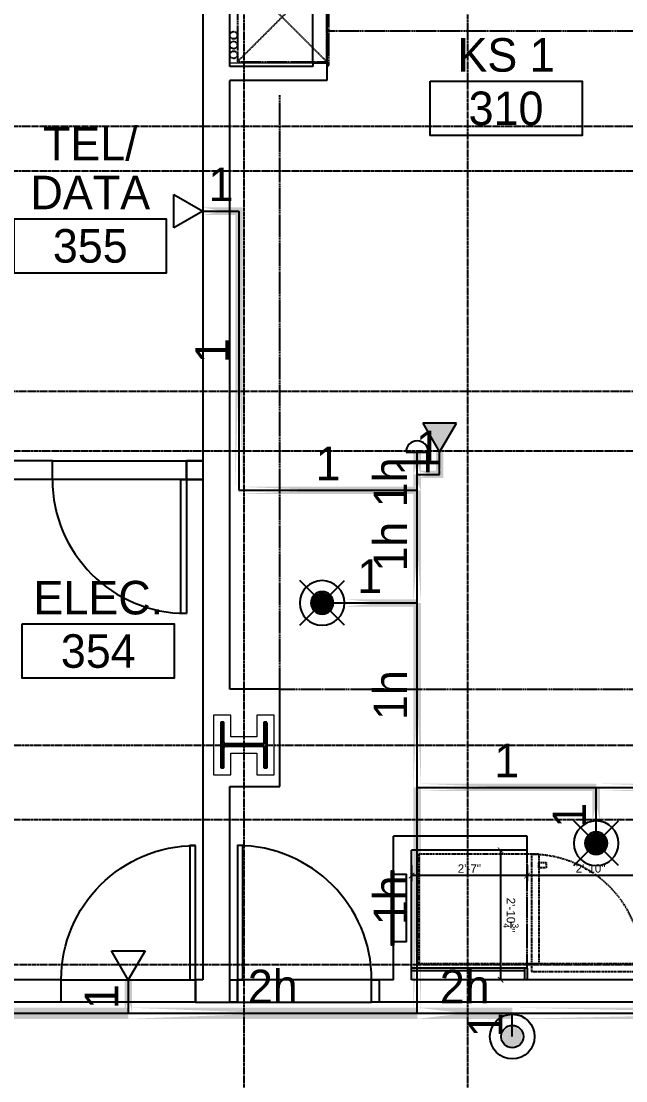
# Model space of a CAD drawing. Header units: inches. Extents: x -6955 to 13123, y -1334 to 3701.
# Drawn here: x 5261.6 to 5423.8, y 1668.4 to 1952.9 of the extents above; entities that cross this region are included whole.
import ezdxf
from ezdxf.enums import TextEntityAlignment as Align

# ---------------------------------------------------------------- set-up
doc = ezdxf.new("R2010")
doc.units = ezdxf.units.IN
doc.header["$MEASUREMENT"] = 0
for name, pattern in [('CENTER2', [1.125, 0.75, -0.125, 0.125, -0.125]), ('DASHDOT2', [0.5, 0.25, -0.125, 0, -0.125]), ('HIDDEN2', [0.1875, 0.125, -0.0625])]:
    doc.linetypes.add(name, pattern=pattern)
for name, color, linetype, lineweight in [('A-Detl-Hatch', 1, 'Continuous', 18), ('A-Detl-Wide', 2, 'Continuous', 35), ('S-Detl-Hatch', 1, 'Continuous', 18)]:
    doc.layers.add(name, color=color, linetype=linetype, lineweight=lineweight)
for name, color, linetype in [('A-Door', 7, 'Continuous'), ('A-Door-Head', 8, 'Continuous'), ('A-Eqpm', 4, 'Continuous'), ('A-Eqpm-NIC', 5, 'DASHDOT2'), ('A-Flor-Case', 6, 'Continuous'), ('A-Flor-Case-Hidden', 8, 'HIDDEN2'), ('A-Flor-Ovhd', 1, 'HIDDEN2'), ('A-Flor-Pfix', 7, 'Continuous'), ('A-Flor-Soffit', 6, 'HIDDEN2'), ('A-Grid(SmallScale)', 11, 'CENTER2'), ('A-HVAC', 6, 'HIDDEN2'), ('A-Tag-Rm(Scale)', 7, 'Continuous'), ('A-Wall-Full', 7, 'Continuous'), ('headdn', 7, 'Continuous'), ('PIPEBL', 4, 'Continuous'), ('pipemn', 6, 'Continuous'), ('PIPESPC', 7, 'Continuous'), ('spk-cap', 7, 'Continuous'), ('TIDYPIPE', 7, 'Continuous')]:
    doc.layers.add(name, color=color, linetype=linetype)
doc.layers.add('G-Anno-Nplt', color=140, linetype='Continuous', lineweight=18, plot=False)
doc.styles.add('G1DIM', font='arial.ttf')
doc.styles.add('PIPE', font='PIPE.SHX')
doc.dimstyles.new('Aec-Arch-I-96', dxfattribs={"dimscale": 96, "dimtxt": 0.09375, "dimasz": 0.0625, "dimexe": 0.0625, "dimexo": 0.0625, "dimgap": 0.03125, "dimtad": 1, "dimdec": 3, "dimzin": 3, "dimdsep": 46, "dimlunit": 4, "dimtxsty": 'G1DIM', "dimblk": 'ARCHTICK', "dimcen": 0.09375, "dimclrt": 2, "dimazin": 2, "dimtfac": 0.75, "dimtdec": 3, "dimtix": 1, "dimtmove": 2, "dimatfit": 2, "dimldrblk": 'OPEN90', "dimfxl": 0.0625, "dimtolj": 1, "dimtzin": 0, "dimarcsym": 0})

# ---------------------------------------------------------------- blocks, each defined once
blk = doc.blocks.new('*U38')
at = {"layer": 'A-Detl-Hatch'}
h = blk.add_hatch(dxfattribs=at)
h.set_pattern_fill('ANSI32', color=256, scale=6, style=0)
h.set_pattern_definition([(45, (0, -6.125), (-1.591, 1.591), []), (45, (1.0607, -6.125), (-1.591, 1.591), [])])
edge = h.paths.add_edge_path()
edge.add_line((6.02, -12.25), (6.02, -11.58))
edge.add_line((6.02, -11.58), (0.815, -11.58))
edge.add_arc((0.815, -10.98), 0.6, 180, 270, ccw=False)
edge.add_line((0.215, -10.98), (0.215, -1.27))
edge.add_arc((0.815, -1.27), 0.6, 90, 180, ccw=False)
edge.add_line((0.815, -0.67), (6.02, -0.67))
edge.add_line((6.02, -0.67), (6.02, 0))
edge.add_line((6.02, 0), (-6.02, 0))
edge.add_line((-6.02, 0), (-6.02, -0.67))
edge.add_line((-6.02, -0.67), (-0.815, -0.67))
edge.add_arc((-0.815, -1.27), 0.6, 0, 90, ccw=False)
edge.add_line((-0.215, -1.27), (-0.215, -10.98))
edge.add_arc((-0.815, -10.98), 0.6, -90, 0, ccw=False)
edge.add_line((-0.815, -11.58), (-6.02, -11.58))
edge.add_line((-6.02, -11.58), (-6.02, -12.25))
edge.add_line((-6.02, -12.25), (6.02, -12.25))
at = {"color": 0, "linetype": 'ByBlock'}
blk.add_lwpolyline([(6.02, -12.25), (6.02, -11.58), (0.815, -11.58, -0.4142136), (0.215, -10.98), (0.215, -1.27, -0.4142136), (0.815, -0.67), (6.02, -0.67), (6.02, 0), (-6.02, 0), (-6.02, -0.67), (-0.815, -0.67, -0.4142136), (-0.215, -1.27), (-0.215, -10.98, -0.4142136), (-0.815, -11.58), (-6.02, -11.58), (-6.02, -12.25)], format="xyb", close=True, dxfattribs=at)
blk = doc.blocks.new('W12X72')
at = {"layer": 'A-Detl-Hatch'}
h = blk.add_hatch(dxfattribs=at)
h.set_pattern_fill('ANSI32', color=256, scale=6, style=0)
h.set_pattern_definition([(45, (14131.9965, -7302.1527), (-1.59099, 1.59099), []), (45, (14133.0572, -7302.1527), (-1.59099, 1.59099), [])])
edge = h.paths.add_edge_path()
edge.add_line((14114.02, -7308.28), (14114.02, -7307.61))
edge.add_line((14114.02, -7307.61), (14108.81, -7307.61))
edge.add_arc((14108.81, -7307.01), 0.6, 180, 270, ccw=False)
edge.add_line((14108.21, -7307.01), (14108.21, -7297.3))
edge.add_arc((14108.81, -7297.3), 0.6, 90, 180, ccw=False)
edge.add_line((14108.81, -7296.7), (14114.02, -7296.7))
edge.add_line((14114.02, -7296.7), (14114.02, -7296.03))
edge.add_line((14114.02, -7296.03), (14101.98, -7296.03))
edge.add_line((14101.98, -7296.03), (14101.98, -7296.7))
edge.add_line((14101.98, -7296.7), (14107.18, -7296.7))
edge.add_arc((14107.18, -7297.3), 0.6, 0, 90, ccw=False)
edge.add_line((14107.78, -7297.3), (14107.78, -7307.01))
edge.add_arc((14107.18, -7307.01), 0.6, -90, 0, ccw=False)
edge.add_line((14107.18, -7307.61), (14101.98, -7307.61))
edge.add_line((14101.98, -7307.61), (14101.98, -7308.28))
edge.add_line((14101.98, -7308.28), (14114.02, -7308.28))
at = {"layer": 'S-Detl-Hatch'}
blk.add_lwpolyline([(14116.02, -7310.28), (14116.02, -7305.61), (14110.21, -7305.61), (14110.21, -7298.7), (14116.02, -7298.7), (14116.02, -7294.03), (14099.98, -7294.03), (14099.98, -7298.7), (14105.78, -7298.7), (14105.78, -7305.61), (14099.98, -7305.61), (14099.98, -7310.28)], close=True, dxfattribs=at)
at = {"layer": 'A-Detl-Wide'}
blk.add_blockref('*U38', (14108, -7296.03), dxfattribs=at)
blk = doc.blocks.new('36in door')
blk.add_lwpolyline([(-1.5, -36), (0, -36), (0, 0), (-1.5, 0)], close=True)
blk.add_arc((0, 0), 36, 180, 270)
blk = doc.blocks.new('HVAC UNIT NICHE')
at = {"layer": 'A-Door-Head'}
blk.add_lwpolyline([(4, 0), (28.5, 0), (28.5, -3.75), (4, -3.75)], close=True, dxfattribs=at)
at = {"layer": 'A-HVAC'}
for p, q in [((4.25, 0), (28.25, -24)), ((4.25, -24), (28.25, 0))]:
    blk.add_line(p, q, dxfattribs=at)
for points in [[(3.25, 0), (29.25, 0), (29.25, 0.5), (3.25, 0.5)], [(4.25, -24), (28.25, -24), (28.25, 0), (4.25, 0)]]:
    blk.add_lwpolyline(points, close=True, dxfattribs=at)
for centre in [(21.13, -25), (23.75, -25), (26.36, -25)]:
    blk.add_circle(centre, 1, dxfattribs=at)
at = {"layer": 'A-Wall-Full'}
for p, q in [((4, 0), (0, 0)), ((4, -3.75), (4, 0)), ((28.5, 0), (33.25, 0)), ((28.5, -3.75), (28.5, 0)), ((33.25, 0), (33.25, -26)), ((4, -3.75), (0, -3.75)), ((28.5, -3.75), (29.5, -3.75)), ((29.5, -3.75), (29.5, -26))]:
    blk.add_line(p, q, dxfattribs=at)
at = {"layer": 'G-Anno-Nplt'}
blk.add_lwpolyline([(4, 0), (4, -26), (28.5, -26), (28.5, 0)], close=True, dxfattribs=at)
blk = doc.blocks.new('_ArchTick')
at = {"color": 0, "linetype": 'ByBlock', "const_width": 0.15}
blk.add_lwpolyline([(-0.5, -0.5), (0.5, 0.5)], dxfattribs=at)
blk = doc.blocks.new('*D118')
at = {"layer": 'Defpoints', "color": 0, "transparency": 16777216}
for p in [(-78, -4.88), (0, -4.88), (0, -10.2)]:
    blk.add_point(p, dxfattribs=at)
at = {"layer": 'G-Anno-Nplt', "color": 0, "lineweight": -2, "transparency": 16777216}
for p, q in [((-78, -6.38), (-78, -11.7)), ((0, -6.38), (0, -11.7)), ((-78, -10.2), (0, -10.2))]:
    blk.add_line(p, q, dxfattribs=at)
at = {"layer": 'G-Anno-Nplt', "color": 0, "lineweight": -2, "transparency": 16777216, "xscale": 1.5, "yscale": 1.5, "zscale": 1.5, "rotation": 180}
blk.add_blockref('_ArchTick', (-78, -10.2), dxfattribs=at)
at = {"layer": 'G-Anno-Nplt', "color": 0, "lineweight": -2, "transparency": 16777216, "xscale": 1.5, "yscale": 1.5, "zscale": 1.5}
blk.add_blockref('_ArchTick', (0, -10.2), dxfattribs=at)
at = {"layer": 'G-Anno-Nplt', "transparency": 16777216, "insert": (-39, -8.3), "char_height": 2.25, "attachment_point": 5, "style": 'G1DIM'}
blk.add_mtext('\\A1;6\'-6"', dxfattribs=at)
blk = doc.blocks.new('_Open90')
at = {"color": 0, "linetype": 'ByBlock', "lineweight": -2}
for p, q in [((0, 0), (-1, 0)), ((-0.5, 0.5), (0, 0)), ((0, 0), (-0.5, -0.5))]:
    blk.add_line(p, q, dxfattribs=at)
blk = doc.blocks.new('*D119')
at = {"layer": 'Defpoints', "color": 0, "transparency": 16777216}
for p in [(-32.79, -4.88), (-32.79, -29.88), (-27.96, -29.88)]:
    blk.add_point(p, dxfattribs=at)
at = {"layer": 'G-Anno-Nplt', "color": 0, "lineweight": -2, "transparency": 16777216}
for p, q in [((-31.29, -4.88), (-26.46, -4.88)), ((-27.96, -4.88), (-27.96, -29.88)), ((-31.29, -29.88), (-26.46, -29.88))]:
    blk.add_line(p, q, dxfattribs=at)
at = {"layer": 'G-Anno-Nplt', "color": 0, "lineweight": -2, "transparency": 16777216, "xscale": 1.5, "yscale": 1.5, "zscale": 1.5}
for p, rotation in [((-27.96, -4.88), 90), ((-27.96, -29.88), 270)]:
    blk.add_blockref('_ArchTick', p, dxfattribs=dict(at, rotation=rotation))
at = {"layer": 'G-Anno-Nplt', "transparency": 16777216, "insert": (-29.84, -17.38), "char_height": 2.25, "attachment_point": 5, "rotation": 90, "style": 'G1DIM'}
blk.add_mtext('\\A1;2\'-1"', dxfattribs=at)
blk = doc.blocks.new('*D120')
at = {"layer": 'Defpoints', "color": 0, "transparency": 16777216}
for p in [(-32.32, -29.88), (-32.32, -63.88), (-27.96, -63.88)]:
    blk.add_point(p, dxfattribs=at)
at = {"layer": 'G-Anno-Nplt', "color": 0, "lineweight": -2, "transparency": 16777216}
for p, q in [((-30.82, -29.88), (-26.46, -29.88)), ((-27.96, -29.88), (-27.96, -63.88)), ((-30.82, -63.88), (-26.46, -63.88))]:
    blk.add_line(p, q, dxfattribs=at)
at = {"layer": 'G-Anno-Nplt', "color": 0, "lineweight": -2, "transparency": 16777216, "xscale": 1.5, "yscale": 1.5, "zscale": 1.5}
for p, rotation in [((-27.96, -29.88), 90), ((-27.96, -63.88), 270)]:
    blk.add_blockref('_ArchTick', p, dxfattribs=dict(at, rotation=rotation))
at = {"layer": 'G-Anno-Nplt', "transparency": 16777216, "insert": (-29.86, -46.88), "char_height": 2.25, "attachment_point": 5, "rotation": 90, "style": 'G1DIM'}
blk.add_mtext('\\A1;2\'-10"', dxfattribs=at)
blk = doc.blocks.new('*D121')
at = {"layer": 'Defpoints', "color": 0, "transparency": 16777216}
for p in [(-32.25, -63.88), (-32.25, -94.88), (-27.96, -94.88)]:
    blk.add_point(p, dxfattribs=at)
at = {"layer": 'G-Anno-Nplt', "color": 0, "lineweight": -2, "transparency": 16777216}
for p, q in [((-30.75, -63.88), (-26.46, -63.88)), ((-27.96, -63.88), (-27.96, -94.88)), ((-30.75, -94.88), (-26.46, -94.88))]:
    blk.add_line(p, q, dxfattribs=at)
at = {"layer": 'G-Anno-Nplt', "color": 0, "lineweight": -2, "transparency": 16777216, "xscale": 1.5, "yscale": 1.5, "zscale": 1.5}
for p, rotation in [((-27.96, -63.88), 90), ((-27.96, -94.88), 270)]:
    blk.add_blockref('_ArchTick', p, dxfattribs=dict(at, rotation=rotation))
at = {"layer": 'G-Anno-Nplt', "transparency": 16777216, "insert": (-29.84, -79.38), "char_height": 2.25, "attachment_point": 5, "rotation": 90, "style": 'G1DIM'}
blk.add_mtext('\\A1;2\'-7"', dxfattribs=at)
blk = doc.blocks.new('*D122')
at = {"layer": 'Defpoints', "color": 0, "transparency": 16777216}
for p in [(-34.75, -69.46), (0, -69.46), (0, -70.99)]:
    blk.add_point(p, dxfattribs=at)
at = {"layer": 'G-Anno-Nplt', "color": 0, "lineweight": -2, "transparency": 16777216}
for p, q in [((-34.75, -70.96), (-34.75, -72.49)), ((-34.75, -70.99), (0, -70.99)), ((0, -70.96), (0, -72.49))]:
    blk.add_line(p, q, dxfattribs=at)
at = {"layer": 'G-Anno-Nplt', "color": 0, "lineweight": -2, "transparency": 16777216, "xscale": 1.5, "yscale": 1.5, "zscale": 1.5, "rotation": 180}
blk.add_blockref('_ArchTick', (-34.75, -70.99), dxfattribs=at)
at = {"layer": 'G-Anno-Nplt', "color": 0, "lineweight": -2, "transparency": 16777216, "xscale": 1.5, "yscale": 1.5, "zscale": 1.5}
blk.add_blockref('_ArchTick', (0, -70.99), dxfattribs=at)
at = {"layer": 'G-Anno-Nplt', "transparency": 16777216, "insert": (-17.37, -68.23), "char_height": 2.25, "attachment_point": 5, "style": 'G1DIM'}
blk.add_mtext('\\A1;2\'-10{\\H0.750000x;\\S3/4;}"', dxfattribs=at)
blk = doc.blocks.new('refrigerator')
blk.add_line((-30.125, 0), (-30.125, -29.5))
for points in [[(-32.125, -29.5), (0, -29.5), (0, 0), (-32.125, 0)], [(-34.125, -3.75), (-32.125, -3.75), (-32.125, -2.25), (-34.125, -2.25)], [(-59.625, -31.5), (-59.625, -29.5), (-30.125, -29.5), (-30.125, -31.5)]]:
    blk.add_lwpolyline(points, close=True)
blk.add_arc((-30.125, -29.5), 29.5, 90, 183.88744)
blk = doc.blocks.new('kitchen faucet')
for p, q in [((0.93, 0.38), (8.38, 0.38)), ((1, 0.12), (4, 0.12)), ((4, -0.12), (4, 0.12)), ((0.93, -0.38), (8.38, -0.38)), ((1, -0.12), (4, -0.12))]:
    blk.add_line(p, q)
blk.add_circle((0, 0), 1)
blk.add_arc((8.38, 0), 0.375, 270, 90)
blk = doc.blocks.new('kitchen sink')
blk.add_lwpolyline([(-14.94, -6.97, 0.143329), (-14, -7.25), (-3, -7.25, 0.414214), (-1.25, -5.5), (-1.25, 5.5, 0.414214), (-3, 7.25), (-14, 7.25, 0.414214), (-15.75, 5.5), (-15.75, -5.5, 0.143329), (-15.47, -6.44, 0.143329)], format="xyb")
blk.add_circle((-10.75, 0), 1.5)
at = {"layer": 'A-Flor-Case-Hidden'}
for p, q in [((-15.75, 8.5), (-17, 7.25)), ((-1.25, 8.5), (0, 7.25)), ((-16.64, -7.61), (-17, -7.25)), ((-15.75, -8.5), (-16.11, -8.14)), ((-1.25, -8.5), (0, -7.25))]:
    blk.add_line(p, q, dxfattribs=at)
for points in [[(-17, 7.25), (-17, -7.25)], [(-1.25, 8.5), (-15.75, 8.5)], [(0, -7.25), (0, 7.25)], [(-15.75, -8.5), (-1.25, -8.5)]]:
    blk.add_lwpolyline(points, dxfattribs=at)
at = {"rotation": 45.00000000000001}
blk.add_blockref('kitchen faucet', (-17.38, -8.88), dxfattribs=at)
blk = doc.blocks.new('cooktop')
at = {"ltscale": 0.5}
blk.add_lwpolyline([(-7.56, -21.5), (7.56, -21.5, 0.414214), (8.56, -20.5), (8.56, -1, 0.414214), (7.56, 0), (-7.56, 0, 0.414214), (-8.56, -1), (-8.56, -20.5, 0.414214)], format="xyb", close=True, dxfattribs=at)
for centre, radius in [((-3.27, -5.47), 3), ((6.32, -3.4), 0.75), ((6.32, -6.24), 0.75), ((-0.31, -15.05), 4.66)]:
    blk.add_circle(centre, radius, dxfattribs=at)
blk = doc.blocks.new('Rm Tag')
blk.add_lwpolyline([(-0.2124, 0.0759), (0.2124, 0.0759), (0.2124, -0.0759), (-0.2124, -0.0759)], close=True)
for p in [(0, 0.2858), (0, 0.1493), (0, 0)]:
    blk.add_attdef('XXX', text='', height=0.0938).set_placement(p, align=Align.MIDDLE_CENTER)
blk = doc.blocks.new('Door 36in')
blk.add_lwpolyline([(0, 36), (1.5, 36), (1.5, 0), (0, 0)], close=True)
blk.add_arc((0, 0), 36, 0, 90)
blk = doc.blocks.new('storage 2')
at = {"layer": 'A-Door-Head'}
for points in [[(31.01, 145.31), (67.01, 145.31), (67.01, 140.31), (31.01, 140.31)], [(33.39, 6), (69.39, 6), (69.39, 0), (33.39, 0)]]:
    blk.add_lwpolyline(points, close=True, dxfattribs=at)
at = {"layer": 'A-Wall-Full'}
for p, q in [((14.18, 266.25), (14.18, 280.63)), ((14.18, 266.25), (9.62, 266.25)), ((31.01, 145.31), (9.62, 145.31)), ((31.01, 140.31), (31.01, 145.31)), ((67.01, 140.31), (67.01, 145.31)), ((71.37, 145.31), (67.01, 145.31)), ((67.01, 145.31), (71.37, 145.31)), ((31.01, 140.31), (9.62, 140.31)), ((71.37, 140.31), (67.01, 140.31)), ((67.01, 140.31), (71.37, 140.31)), ((33.39, 0), (33.39, 6)), ((69.39, 0), (69.39, 6)), ((69.39, 6), (69.39, 6)), ((69.39, 6), (69.39, 6)), ((33.39, 0), (0, 0)), ((69.39, 0), (69.39, 0)), ((69.39, 0), (69.39, 0))]:
    blk.add_line(p, q, dxfattribs=at)
for points in [[(9.62, 145.31), (9.62, 266.25)], [(33.39, 6), (14.18, 6), (14.18, 19.75), (9.62, 19.75), (9.62, 140.31)]]:
    blk.add_lwpolyline(points, dxfattribs=at)
at = {"layer": 'A-Door', "rotation": 180}
blk.add_blockref('Door 36in', (67.01, 140.31), dxfattribs=at)
at = {"layer": 'A-Door', "xscale": -1}
blk.add_blockref('Door 36in', (69.39, 6), dxfattribs=at)
blk = doc.blocks.new('dpend1')
for radius in [6, 3]:
    blk.add_circle((0, 0), radius)
for points in [[(0.01, 2.97), (-2.53, -1.59), (-2.62, 1.36)], [(0.01, 2.97), (-2.49, -1.59), (2.52, -1.59)], [(2.52, -1.59), (0.01, 2.97), (2.6, 1.47)], [(2.52, -1.59), (-2.53, -1.59), (0.01, -2.98)]]:
    blk.add_solid(points)
blk = doc.blocks.new('side2')
for p, q in [((0, 0), (7.79, 4.5)), ((7.79, 4.5), (7.79, -4.5)), ((7.79, -4.5), (0, 0))]:
    blk.add_line(p, q)
blk.add_solid([(7.79, -4.5), (0, 0), (7.79, 4.5)])
blk = doc.blocks.new('dpend2')
for p, q in [((-6, -6), (6, 6)), ((6, -6), (-6, 6))]:
    blk.add_line(p, q)
for radius in [6, 3]:
    blk.add_circle((0, 0), radius)
for points in [[(0, 0), (0, 3), (-2.12, 2.14)], [(0, 0), (0, 3), (2.12, 2.14)], [(0, 0), (-3, 0), (-2.08, 2.07)], [(0, 0), (-3, 0), (-2.08, -2.07)], [(0, 0), (0, -3), (-2.12, -2.14)], [(0, 0), (3, 0), (2.08, 2.07)], [(0, 0), (3, 0), (2.08, -2.07)], [(0, 0), (0, -3), (2.12, -2.14)]]:
    blk.add_solid(points)
blk = doc.blocks.new('SIDE1')
for p, q in [((0, 0), (7.79, 4.5)), ((7.79, 4.5), (7.79, -4.5)), ((7.79, -4.5), (0, 0))]:
    blk.add_line(p, q)
blk = doc.blocks.new('PIPESPC')
at = {"layer": 'PIPESPC', "style": 'PIPE', "width": 0.9}
blk.add_attdef('SIZE', text='', height=9, dxfattribs=at).set_placement((0, 4.02), align=Align.CENTER)
at = {"layer": 'PIPESPC', "style": 'PIPE', "flags": 1}
blk.add_attdef('SCHED', (25.3, 3.89), '', height=9, dxfattribs=at)
blk = doc.blocks.new('CAP')
blk.add_line((0, 3), (0, -3))
blk.add_arc((0, 0), 3, 270, 90)
blk = doc.blocks.new('Studio Kitchen 1')
at = {"layer": 'A-Eqpm'}
for points in [[(-28.2486, -99.75), (-10.2486, -99.75), (-10.2486, -96.25), (-28.2486, -96.25)], [(-29.2486, -99.75), (-9.2486, -99.75), (-9.2486, -100.25), (-29.2486, -100.25)]]:
    blk.add_lwpolyline(points, close=True, dxfattribs=at)
at = {"layer": 'A-Eqpm-NIC'}
for points in [[(-47.875, -5.125), (-47.875, -20.375), (-77.75, -20.375), (-77.75, -5.125)], [(-2, -6.875), (-2, -30.875), (-26, -30.875), (-26, -6.875)]]:
    blk.add_lwpolyline(points, close=True, dxfattribs=at)
at = {"layer": 'A-Flor-Case'}
for p, q in [((-78, -29.875), (0, -29.875)), ((-3.125, -63.875), (-3.125, -94.875)), ((-3.125, -63.875), (-0.125, -63.875)), ((-3.125, -64.625), (-0.125, -64.625)), ((-2.375, -64.625), (-2.375, -94.875))]:
    blk.add_line(p, q, dxfattribs=at)
at = {"layer": 'A-Flor-Ovhd'}
for p, q in [((0, -19.875), (-77.75, -19.875)), ((-3.125, -63.875), (-34.75, -63.875))]:
    blk.add_line(p, q, dxfattribs=at)
at = {"layer": 'A-Wall-Full'}
for p, q in [((-78, -4.875), (0, -4.875)), ((-78, -30.125), (-78, -4.875)), ((0, -4.875), (0, -94.875)), ((-34.75, -63.875), (-38.5, -63.875)), ((-38.5, -63.875), (-38.5, -99.75)), ((-34.75, -63.875), (-34.75, -94.875)), ((0, -94.875), (-34.75, -94.875)), ((0, -99.75), (-38.5, -99.75))]:
    blk.add_line(p, q, dxfattribs=at)
at = {"layer": 'G-Anno-Nplt'}
blk.add_line((-78, 0), (0, 0), dxfattribs=at)
at = {"layer": 'A-Eqpm-NIC', "extrusion": (0, 0, -1), "zscale": -1, "rotation": 270}
for name, p in [('cooktop', (74.75, -19.125)), ('refrigerator', (33.75, -92.875))]:
    blk.add_blockref(name, p, dxfattribs=at)
at = {"layer": 'A-Flor-Pfix', "extrusion": (0, 0, -1), "zscale": -1, "rotation": 270}
blk.add_blockref('kitchen sink', (40, -27.625), dxfattribs=at)
at = {"layer": 'G-Anno-Nplt'}
for base, p1, p2, picture, middle in [((0, -10.198), (-78, -4.875), (0, -4.875), '*D118', (-39, -8.2992)), ((0, -70.9875), (-34.75, -69.4551), (0, -69.4551), '*D122', (-17.375, -68.2311))]:
    dim = blk.add_linear_dim(base=base, p1=p1, p2=p2, dimstyle='Aec-Arch-I-96', override={"dimscale": 24, "dimsah": 1, "dimclrt": 256}, dxfattribs=at)
    dim.commit()
    dim.dimension.update_dxf_attribs({"geometry": picture, "text_midpoint": middle})
for base, p1, p2, picture, middle in [((-27.963, -29.875), (-32.7883, -4.875), (-32.7883, -29.875), '*D119', (-29.8427, -17.375)), ((-27.963, -63.875), (-32.3214, -29.875), (-32.3214, -63.875), '*D120', (-29.8618, -46.875)), ((-27.963, -94.875), (-32.2523, -63.875), (-32.2523, -94.875), '*D121', (-29.8427, -79.375))]:
    dim = blk.add_linear_dim(base=base, p1=p1, p2=p2, angle=90, dimstyle='Aec-Arch-I-96', override={"dimscale": 24, "dimsah": 1, "dimclrt": 256}, dxfattribs=at)
    dim.commit()
    dim.dimension.update_dxf_attribs({"geometry": picture, "text_midpoint": middle})
blk = doc.blocks.new('King Studio 1- 10')
at = {"layer": 'A-Door'}
for points in [[(186.01, 6), (184.01, 6), (184.01, 0), (186.01, 0)], [(224.01, 6), (222.01, 6), (222.01, 0), (224.01, 0)]]:
    blk.add_lwpolyline(points, close=True, dxfattribs=at)
at = {"layer": 'A-Door-Head'}
blk.add_lwpolyline([(186.01, 6), (222.01, 6), (222.01, 0), (186.01, 0)], close=True, dxfattribs=at)
at = {"layer": 'A-Flor-Soffit'}
for p, q in [((13.26, 260.64), (198.01, 260.64)), ((210.64, 84), (210.64, 243.38)), ((210.64, 84), (115.88, 84))]:
    blk.add_line(p, q, dxfattribs=at)
at = {"layer": 'A-Wall-Full'}
for p, q in [((224.01, 251.13), (224.01, 280.63)), ((231.26, 280.63), (231.25, 6)), ((224.01, 84), (224.01, 247.38)), ((210.64, 57.86), (210.64, 84)), ((210.64, 84), (224.01, 84)), ((224.01, 57.86), (210.64, 57.86)), ((224.01, 6), (224.01, 57.86)), ((180.15, 6), (186.01, 6)), ((186.01, 0), (186.01, 6)), ((222.01, 0), (222.01, 6)), ((224.01, 6), (222.01, 6)), ((231.25, 6), (233.25, 6)), ((233.25, 6), (233.25, 0)), ((-0.74, 0), (186.01, 0)), ((233.25, 0), (222.01, 0))]:
    blk.add_line(p, q, dxfattribs=at)
at = {"xscale": -1, "rotation": 90}
for name, p in [('HVAC UNIT NICHE', (198.01, 280.63)), ('Studio Kitchen 1', (80.4, 6))]:
    blk.add_blockref(name, p, dxfattribs=at)
at = {"layer": 'A-Door', "xscale": -1, "rotation": 180.0000000000306}
blk.add_blockref('36in door', (222.01, 6), dxfattribs=at)

msp = doc.modelspace()

# ---------------------------------------------------------------- linework, layer by layer
at = {"layer": 'A-Grid(SmallScale)'}
for p, q in [((5321.3342, 3132.3201), (5321.3342, 1223.6428)), ((5381.3342, 3132.3201), (5381.3342, 1223.6428)), ((8345.3342, 1912.5773), (4537.3342, 1912.5773)), ((4561.449, 1853.5773), (8345.3342, 1853.5773)), ((4537.3342, 1837.5773), (8345.3342, 1837.5773)), ((4563.1356, 1758.5773), (8345.3342, 1758.5773)), ((4537.3342, 1738.5773), (8345.3342, 1738.5773)), ((8343.3342, 1699.5773), (4552.1444, 1699.5773))]:
    msp.add_line(p, q, dxfattribs=at)
msp.add_lwpolyline([(8345.3342, 1924.5773), (4557.6467, 1924.5773), (4550.0842, 1939.1398), (4504.0217, 1939.1398)], dxfattribs=at)
at = {"layer": 'PIPEBL'}
for p, q in [((5310.3372, 1901.8545), (5320.0313, 1901.8545)), ((5320.0313, 1901.8545), (5320.0313, 1826.938)), ((5367.8342, 1831.2124), (5367.8342, 1837.2124)), ((5373.8342, 1831.2124), (5373.8342, 1837.2124)), ((5367.8342, 1826.938), (5367.8342, 1831.2124)), ((5367.8342, 1831.2124), (5373.8342, 1831.2124)), ((5320.0313, 1826.938), (5367.8342, 1826.938)), ((5367.8342, 1796.7124), (5367.8342, 1826.938)), ((5342.3342, 1796.7124), (5367.8342, 1796.7124)), ((5367.8342, 1747.2124), (5367.8342, 1796.7124)), ((5367.8342, 1686.5773), (5367.8342, 1747.2124)), ((5367.8342, 1747.2124), (5415.8342, 1747.2124)), ((5415.8342, 1732.2124), (5415.8342, 1747.2124)), ((5415.8342, 1747.2124), (5472.8342, 1747.2124)), ((5290.3464, 1695.5773), (5290.3464, 1686.5773)), ((5393.3342, 1680.3201), (5393.3342, 1686.5773))]:
    msp.add_line(p, q, dxfattribs=at)
at = {"layer": 'pipemn'}
for p, q in [((5102.3331, 1686.5773), (5290.3464, 1686.5773)), ((5290.3464, 1686.5773), (5367.8342, 1686.5773)), ((5367.8342, 1686.5773), (5393.3342, 1686.5773)), ((5393.3342, 1686.5773), (5537.3342, 1686.5773))]:
    msp.add_line(p, q, dxfattribs=at)
at = {"layer": 'TIDYPIPE', "color": 7}
for points, const_width in [([(5310.3372, 1901.8545), (5321.0313, 1901.8545)], 2), ([(5320.0313, 1825.938), (5320.0313, 1902.8545)], 2), ([(5367.8342, 1831.2124), (5367.8342, 1837.2124)], 2), ([(5373.8342, 1830.2124), (5373.8342, 1837.2124)], 2), ([(5367.8342, 1831.2124), (5374.8342, 1831.2124)], 2), ([(5367.8342, 1826.938), (5367.8342, 1831.2124)], 2), ([(5319.0313, 1826.938), (5367.8342, 1826.938)], 2), ([(5367.8342, 1796.7124), (5367.8342, 1826.938)], 2), ([(5348.3342, 1796.7124), (5367.8342, 1796.7124)], 2), ([(5367.8342, 1747.2124), (5367.8342, 1796.7124)], 2), ([(5367.8342, 1747.2124), (5415.8342, 1747.2124)], 2), ([(5367.8342, 1686.5773), (5367.8342, 1747.2124)], 2), ([(5415.8342, 1747.2124), (5473.8342, 1747.2124)], 2), ([(5415.8342, 1738.2124), (5415.8342, 1747.2124)], 2), ([(5290.3464, 1686.5773), (5290.3464, 1695.5773)], 2), ([(5100.8331, 1686.5773), (5290.3464, 1686.5773)], 3), ([(5290.3464, 1686.5773), (5367.8342, 1686.5773)], 3), ([(5367.8342, 1686.5773), (5393.3342, 1686.5773)], 3), ([(5393.3342, 1686.5773), (5537.3342, 1686.5773)], 3)]:
    msp.add_lwpolyline(points, close=True, dxfattribs=dict(at, const_width=const_width))

# ---------------------------------------------------------------- block references
at = {"xscale": -1}
msp.add_blockref('King Studio 1- 10', (5541.5979, 1689.5773), dxfattribs=at)
msp.add_blockref('storage 2', (5238.9611, 1689.5773))
at = {"rotation": 90}
msp.add_blockref('W12X72', (-1980.8186, -12349.4192), dxfattribs=at)
at = {"layer": 'A-Tag-Rm(Scale)'}
ref = msp.add_blockref('Rm Tag', (5391.6618, 1929.4708), dxfattribs=dict(at, xscale=96, yscale=96, zscale=96))
ref.add_attrib('XXX', 'KS 1', dxfattribs={"layer": '0', "height": 9}).set_placement((5391.6618, 1943.8018), align=Align.MIDDLE_CENTER)
ref.add_attrib('XXX', '310', dxfattribs={"layer": '0', "height": 9}).set_placement((5391.6618, 1929.4708), align=Align.MIDDLE_CENTER)
ref = msp.add_blockref('Rm Tag', (5280.1473, 1892.5506), dxfattribs=dict(at, xscale=96, yscale=96, zscale=96))
ref.add_attrib('XXX', 'TEL/', dxfattribs={"layer": '0', "height": 9}).set_placement((5280.1473, 1919.9918), align=Align.MIDDLE_CENTER)
ref.add_attrib('XXX', 'DATA', dxfattribs={"layer": '0', "height": 9}).set_placement((5280.1473, 1906.8815), align=Align.MIDDLE_CENTER)
ref.add_attrib('XXX', '355', dxfattribs={"layer": '0', "height": 9}).set_placement((5280.1473, 1892.5506), align=Align.MIDDLE_CENTER)
ref = msp.add_blockref('Rm Tag', (5282.2907, 1783.8006), dxfattribs=dict(at, xscale=96, yscale=96, zscale=96))
ref.add_attrib('XXX', 'ELEC.', dxfattribs={"layer": '0', "height": 9}).set_placement((5282.2907, 1798.1315), align=Align.MIDDLE_CENTER)
ref.add_attrib('XXX', '354', dxfattribs={"layer": '0', "height": 9}).set_placement((5282.2907, 1783.8006), align=Align.MIDDLE_CENTER)
at = {"layer": 'headdn'}
for p, rotation in [((5310.3372, 1901.8545), 180), ((5290.3464, 1695.5773), 90)]:
    msp.add_blockref('SIDE1', p, dxfattribs=dict(at, rotation=rotation))
at = {"layer": 'headdn', "extrusion": (0, 0, -1), "zscale": -1, "rotation": 90}
msp.add_blockref('side2', (-5373.8342, 1837.2124), dxfattribs=at)
at = {"layer": 'headdn', "extrusion": (0, 0, -1), "zscale": -1}
for p in [(-5342.3342, 1796.7124), (-5415.8342, 1732.2124)]:
    msp.add_blockref('dpend2', p, dxfattribs=at)
at = {"layer": 'headdn'}
msp.add_blockref('dpend1', (5393.3342, 1680.3201), dxfattribs=at)
at = {"layer": 'PIPESPC'}
ref = msp.add_blockref('PIPESPC', (5315.1842, 1901.8545), dxfattribs=at)
ref.add_attrib('SIZE', '1', dxfattribs={"color": 0, "height": 9, "style": 'PIPE'}).set_placement((5315.1842, 1901.8545), align=Align.BOTTOM_CENTER)
ref = msp.add_blockref('PIPESPC', (5320.0313, 1864.3963), dxfattribs=dict(at, rotation=90))
ref.add_attrib('SIZE', '1', dxfattribs={"color": 0, "height": 9, "rotation": 90, "style": 'PIPE'}).set_placement((5320.0313, 1864.3963), align=Align.BOTTOM_CENTER)
ref = msp.add_blockref('PIPESPC', (5370.8342, 1831.2124), dxfattribs=at)
ref.add_attrib('SIZE', '1', dxfattribs={"color": 0, "height": 9, "style": 'PIPE'}).set_placement((5370.8342, 1831.2124), align=Align.BOTTOM_CENTER)
ref = msp.add_blockref('PIPESPC', (5343.9327, 1826.938), dxfattribs=at)
ref.add_attrib('SIZE', '1', dxfattribs={"color": 0, "height": 9, "style": 'PIPE'}).set_placement((5343.9327, 1826.938), align=Align.BOTTOM_CENTER)
ref = msp.add_blockref('PIPESPC', (5367.8342, 1829.0752), dxfattribs=dict(at, rotation=90))
ref.add_attrib('SIZE', '1h', dxfattribs={"color": 0, "height": 9, "rotation": 90, "style": 'PIPE'}).set_placement((5367.8342, 1829.0752), align=Align.BOTTOM_CENTER)
ref = msp.add_blockref('PIPESPC', (5373.8342, 1834.2124), dxfattribs=dict(at, rotation=90))
ref.add_attrib('SIZE', '1', dxfattribs={"color": 0, "height": 9, "rotation": 90, "style": 'PIPE'}).set_placement((5373.8342, 1834.2124), align=Align.BOTTOM_CENTER)
ref = msp.add_blockref('PIPESPC', (5367.8342, 1811.8252), dxfattribs=dict(at, rotation=90))
ref.add_attrib('SIZE', '1h', dxfattribs={"color": 0, "height": 9, "rotation": 90, "style": 'PIPE'}).set_placement((5367.8342, 1811.8252), align=Align.BOTTOM_CENTER)
ref = msp.add_blockref('PIPESPC', (5355.0842, 1796.7124), dxfattribs=at)
ref.add_attrib('SIZE', '1', dxfattribs={"color": 0, "height": 9, "style": 'PIPE'}).set_placement((5355.0842, 1796.7124), align=Align.BOTTOM_CENTER)
ref = msp.add_blockref('PIPESPC', (5367.8342, 1771.9624), dxfattribs=dict(at, rotation=90))
ref.add_attrib('SIZE', '1h', dxfattribs={"color": 0, "height": 9, "rotation": 90, "style": 'PIPE'}).set_placement((5367.8342, 1771.9624), align=Align.BOTTOM_CENTER)
ref = msp.add_blockref('PIPESPC', (5391.8342, 1747.2124), dxfattribs=at)
ref.add_attrib('SIZE', '1', dxfattribs={"color": 0, "height": 9, "style": 'PIPE'}).set_placement((5391.8342, 1747.2124), align=Align.BOTTOM_CENTER)
ref = msp.add_blockref('PIPESPC', (5415.8342, 1739.7124), dxfattribs=dict(at, rotation=90))
ref.add_attrib('SIZE', '1', dxfattribs={"color": 0, "height": 9, "rotation": 90, "style": 'PIPE'}).set_placement((5415.8342, 1739.7124), align=Align.BOTTOM_CENTER)
ref = msp.add_blockref('PIPESPC', (5367.8342, 1716.8948), dxfattribs=dict(at, rotation=90))
ref.add_attrib('SIZE', '1h', dxfattribs={"color": 0, "height": 9, "rotation": 90, "style": 'PIPE'}).set_placement((5367.8342, 1716.8948), align=Align.BOTTOM_CENTER)
ref = msp.add_blockref('PIPESPC', (5329.0903, 1686.5773), dxfattribs=at)
ref.add_attrib('SIZE', '2h', dxfattribs={"color": 0, "height": 9, "style": 'PIPE'}).set_placement((5329.0903, 1686.5773), align=Align.BOTTOM_CENTER)
ref = msp.add_blockref('PIPESPC', (5380.5842, 1686.5773), dxfattribs=at)
ref.add_attrib('SIZE', '2h', dxfattribs={"color": 0, "height": 9, "style": 'PIPE'}).set_placement((5380.5842, 1686.5773), align=Align.BOTTOM_CENTER)
ref = msp.add_blockref('PIPESPC', (5290.3464, 1691.0773), dxfattribs=dict(at, rotation=90))
ref.add_attrib('SIZE', '1', dxfattribs={"color": 0, "height": 9, "rotation": 90, "style": 'PIPE'}).set_placement((5290.3464, 1691.0773), align=Align.BOTTOM_CENTER)
ref = msp.add_blockref('PIPESPC', (5393.3342, 1683.4487), dxfattribs=dict(at, rotation=90))
ref.add_attrib('SIZE', '1', dxfattribs={"color": 0, "height": 9, "rotation": 90, "style": 'PIPE'}).set_placement((5393.3342, 1683.4487), align=Align.BOTTOM_CENTER)
at = {"layer": 'spk-cap', "rotation": 90.00000000002773}
msp.add_blockref('CAP', (5367.8342, 1837.2124), dxfattribs=at)

doc.saveas('drawing.dxf')
